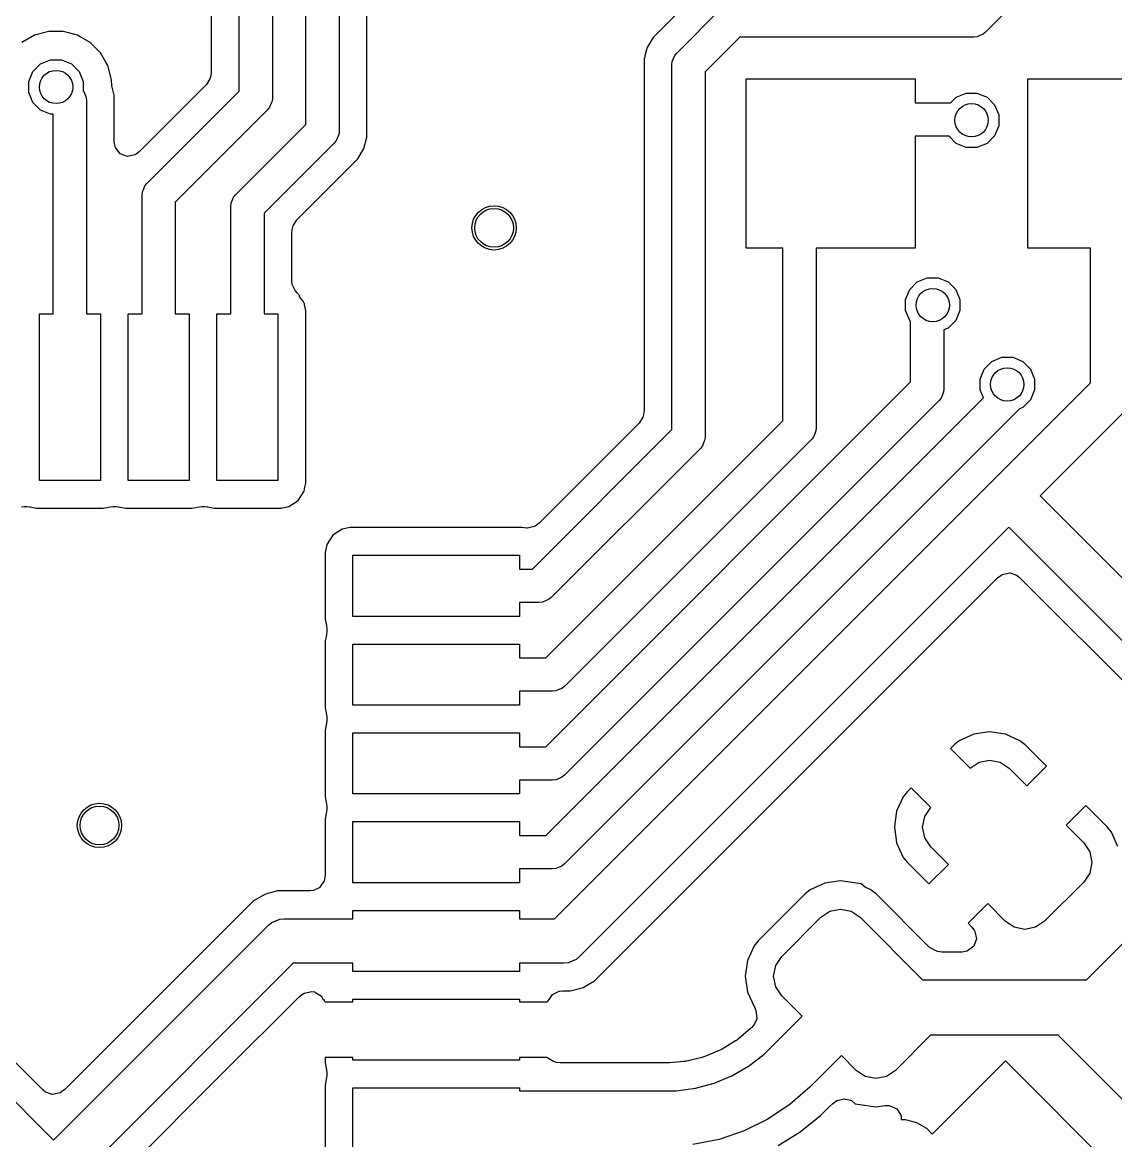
# Model space of a CAD drawing. Header units: inches. Extents: x 0.01 to 5.35, y 0.01 to 3.37.
# Drawn here: x 1.5702 to 1.958, y 1.639 to 2.0358 of the extents above; entities that cross this region are included whole.
import ezdxf

# ---------------------------------------------------------------- set-up
doc = ezdxf.new("R2010")
doc.units = ezdxf.units.IN
doc.header["$MEASUREMENT"] = 0
doc.layers.add('BLACK', color=250, linetype='CONTINUOUS')

msp = doc.modelspace()

# ---------------------------------------------------------------- linework, layer by layer
at = {"layer": 'BLACK', "linetype": 'CONTINUOUS'}
for p, q in [((1.64709, 2.01134), (1.64709, 2.2648)), ((1.6589, 2.26236), (1.6589, 2.0089)), ((1.67071, 1.99953), (1.67071, 2.25732)), ((1.68252, 2.25488), (1.68252, 1.99709)), ((1.69238, 1.99916), (1.69238, 2.08147)), ((1.63722, 2.07347), (1.63722, 2.01815)), ((1.93528, 2.05567), (1.91189, 2.03228)), ((1.8126, 2.04907), (1.79392, 2.03039)), ((1.80236, 2.02488), (1.81811, 2.04063)), ((1.57953, 2.03254), (1.57452, 2.0312)), ((1.58472, 2.03254), (1.57953, 2.03254)), ((1.58658, 2.03204), (1.58472, 2.03254)), ((1.58472, 2.03254), (1.58472, 2.03254)), ((1.58973, 2.0312), (1.58658, 2.03204)), ((1.58658, 2.03204), (1.58658, 2.03204)), ((1.911, 2.03155), (1.90986, 2.03107)), ((1.91189, 2.03228), (1.911, 2.03155)), ((1.57452, 2.0312), (1.57003, 2.0286)), ((1.57452, 2.0312), (1.57452, 2.0312)), ((1.59087, 2.03054), (1.58973, 2.0312)), ((1.59113, 2.03039), (1.59087, 2.03054)), ((1.59422, 2.0286), (1.59113, 2.03039)), ((1.59789, 2.02493), (1.59422, 2.0286)), ((1.79392, 2.03039), (1.79184, 2.02679)), ((1.79392, 2.03039), (1.79392, 2.03039)), ((1.79392, 2.03039), (1.79392, 2.03039)), ((1.82473, 2.03055), (1.81244, 2.01826)), ((1.90772, 2.03055), (1.82473, 2.03055)), ((1.90887, 2.03066), (1.90772, 2.03055)), ((1.90986, 2.03107), (1.90887, 2.03066)), ((1.5998, 2.02163), (1.59789, 2.02493)), ((1.79096, 2.02348), (1.79077, 2.02278)), ((1.79097, 2.02352), (1.79096, 2.02349)), ((1.79096, 2.02349), (1.79096, 2.02348)), ((1.79107, 2.02391), (1.79097, 2.02353)), ((1.79097, 2.02353), (1.79097, 2.02352)), ((1.79184, 2.02679), (1.79107, 2.02391)), ((1.79107, 2.02391), (1.79107, 2.02391)), ((1.79184, 2.02679), (1.79184, 2.02679)), ((1.79184, 2.02679), (1.79184, 2.02679)), ((1.80117, 2.0229), (1.80163, 2.02399)), ((1.80163, 2.02399), (1.80236, 2.02488)), ((1.57394, 2.0183), (1.57666, 2.02102)), ((1.57666, 2.02102), (1.58021, 2.02249)), ((1.58021, 2.02249), (1.58405, 2.02249)), ((1.58405, 2.02249), (1.58759, 2.02102)), ((1.58759, 2.02102), (1.59031, 2.0183)), ((1.60048, 2.02045), (1.5998, 2.02163)), ((1.60049, 2.02044), (1.60048, 2.02045)), ((1.60183, 2.01543), (1.60049, 2.02044)), ((1.79077, 2.02278), (1.79077, 1.89807)), ((1.80063, 2.02071), (1.80074, 2.02186)), ((1.80063, 1.89127), (1.80063, 2.02071)), ((1.80074, 2.02186), (1.80117, 2.0229)), ((1.57247, 2.01475), (1.57394, 2.0183)), ((1.59031, 2.0183), (1.59178, 2.01475)), ((1.60183, 2.01463), (1.60183, 2.01543)), ((1.60183, 2.01543), (1.60183, 2.01543)), ((1.63673, 2.01578), (1.6355, 2.01371)), ((1.63703, 2.01678), (1.63673, 2.01578)), ((1.63722, 2.01815), (1.63703, 2.01678)), ((1.81244, 2.01826), (1.81244, 1.88882)), ((1.82693, 1.95567), (1.82693, 2.01567)), ((1.82693, 2.01567), (1.88693, 2.01567)), ((1.88693, 2.01567), (1.88693, 2.00716)), ((1.92693, 1.95567), (1.92693, 2.01567)), ((1.92693, 2.01567), (1.97858, 2.01567)), ((1.57247, 2.01091), (1.57247, 2.01475)), ((1.59178, 2.01475), (1.59178, 2.01141)), ((1.59178, 2.01141), (1.59196, 2.01119)), ((1.60187, 2.01399), (1.60183, 2.01463)), ((1.60196, 2.01336), (1.60187, 2.01399)), ((1.60208, 2.01273), (1.60196, 2.01336)), ((1.60221, 2.01226), (1.60208, 2.01273)), ((1.60281, 2.00999), (1.60221, 2.01226)), ((1.60221, 2.01226), (1.60221, 2.01226)), ((1.6355, 2.01371), (1.61165, 1.98985)), ((1.57394, 2.00737), (1.57247, 2.01091)), ((1.59196, 2.01119), (1.59243, 2.01006)), ((1.59243, 2.01006), (1.59284, 2.00907)), ((1.59284, 2.00907), (1.59295, 2.00791)), ((1.59295, 2.00791), (1.59295, 1.93232)), ((1.60281, 2.00535), (1.60281, 2.00999)), ((1.60281, 2.00999), (1.60281, 2.00999)), ((1.61437, 1.97862), (1.64709, 2.01134)), ((1.65878, 2.00775), (1.65863, 2.00737)), ((1.6589, 2.0089), (1.65878, 2.00775)), ((1.89941, 2.00716), (1.90146, 2.00921)), ((1.90146, 2.00921), (1.90501, 2.01068)), ((1.90501, 2.01068), (1.90885, 2.01068)), ((1.90885, 2.01068), (1.9124, 2.00921)), ((1.9124, 2.00921), (1.91511, 2.00649)), ((1.57666, 2.00465), (1.57394, 2.00737)), ((1.58021, 2.00318), (1.57666, 2.00465)), ((1.60281, 1.99337), (1.60281, 2.00535)), ((1.60281, 2.00535), (1.60281, 2.00535)), ((1.65717, 2.00472), (1.62445, 1.972)), ((1.6579, 2.00562), (1.65717, 2.00472)), ((1.65863, 2.00737), (1.6579, 2.00562)), ((1.88693, 2.00716), (1.89941, 2.00716)), ((1.91511, 2.00649), (1.91658, 2.00294)), ((1.58114, 2.00318), (1.58021, 2.00318)), ((1.58114, 1.93232), (1.58114, 2.00318)), ((1.64586, 1.97469), (1.67071, 1.99953)), ((1.91658, 2.00294), (1.91658, 1.9991)), ((1.68241, 1.99593), (1.68206, 1.9951)), ((1.68252, 1.99709), (1.68241, 1.99593)), ((1.69238, 1.99501), (1.69238, 1.99916)), ((1.91511, 1.99556), (1.9124, 1.99284)), ((1.91658, 1.9991), (1.91511, 1.99556)), ((1.60312, 1.99167), (1.60281, 1.99337)), ((1.60316, 1.99155), (1.60312, 1.99167)), ((1.60323, 1.99138), (1.60316, 1.99155)), ((1.68079, 1.99291), (1.65594, 1.96807)), ((1.68152, 1.99381), (1.68079, 1.99291)), ((1.68206, 1.9951), (1.68152, 1.99381)), ((1.69131, 1.991), (1.69238, 1.99501)), ((1.89895, 1.99535), (1.88693, 1.99535)), ((1.88693, 1.99535), (1.88693, 1.95567)), ((1.90146, 1.99284), (1.89895, 1.99535)), ((1.90501, 1.99137), (1.90146, 1.99284)), ((1.9124, 1.99284), (1.90885, 1.99137)), ((1.60488, 1.98918), (1.60323, 1.99138)), ((1.60745, 1.98822), (1.60488, 1.98918)), ((1.61014, 1.9888), (1.60745, 1.98822)), ((1.61053, 1.98902), (1.61014, 1.9888)), ((1.61165, 1.98985), (1.61053, 1.98902)), ((1.68923, 1.9874), (1.69131, 1.991)), ((1.90885, 1.99137), (1.90501, 1.99137)), ((1.67821, 1.97638), (1.68923, 1.9874)), ((1.61275, 1.9756), (1.61323, 1.97675)), ((1.61323, 1.97675), (1.61363, 1.97773)), ((1.61363, 1.97773), (1.61437, 1.97862)), ((1.66753, 1.9657), (1.67821, 1.97638)), ((1.61264, 1.97445), (1.61275, 1.9756)), ((1.61264, 1.93232), (1.61264, 1.97445)), ((1.62445, 1.972), (1.62445, 1.93232)), ((1.64425, 1.97166), (1.64464, 1.9726)), ((1.64464, 1.9726), (1.64513, 1.97379)), ((1.64513, 1.97379), (1.64586, 1.97469)), ((1.64413, 1.97051), (1.64425, 1.97166)), ((1.64413, 1.93232), (1.64413, 1.97051)), ((1.65594, 1.96807), (1.65594, 1.93232)), ((1.6663, 1.96363), (1.66753, 1.9657)), ((1.66581, 1.96126), (1.666, 1.96263)), ((1.66581, 1.94399), (1.66581, 1.96126)), ((1.666, 1.96263), (1.66601, 1.96265)), ((1.66601, 1.96265), (1.6663, 1.96363)), ((1.84, 1.95567), (1.82693, 1.95567)), ((1.84, 1.89441), (1.84, 1.95567)), ((1.88693, 1.95567), (1.85181, 1.95567)), ((1.85181, 1.95567), (1.85181, 1.89197)), ((1.94906, 1.95567), (1.92693, 1.95567)), ((1.94906, 1.90783), (1.94906, 1.95567)), ((1.66591, 1.943), (1.66581, 1.94399)), ((1.88768, 1.94366), (1.89123, 1.94513)), ((1.89123, 1.94513), (1.89507, 1.94513)), ((1.89507, 1.94513), (1.89862, 1.94366)), ((1.66596, 1.94274), (1.66591, 1.943)), ((1.667, 1.94061), (1.66596, 1.94274)), ((1.66767, 1.9398), (1.667, 1.94061)), ((1.8835, 1.9374), (1.88497, 1.94095)), ((1.88497, 1.94095), (1.88768, 1.94366)), ((1.89862, 1.94366), (1.90133, 1.94095)), ((1.90133, 1.94095), (1.9028, 1.9374)), ((1.66788, 1.93955), (1.66767, 1.9398)), ((1.66805, 1.93935), (1.66788, 1.93955)), ((1.66814, 1.93923), (1.66805, 1.93935)), ((1.66847, 1.93884), (1.66814, 1.93923)), ((1.66856, 1.93856), (1.66847, 1.93884)), ((1.66989, 1.93657), (1.66856, 1.93856)), ((1.67004, 1.93638), (1.66989, 1.93657)), ((1.67017, 1.93618), (1.67004, 1.93638)), ((1.67004, 1.93638), (1.67004, 1.93638)), ((1.67023, 1.93594), (1.67017, 1.93618)), ((1.8835, 1.93356), (1.8835, 1.9374)), ((1.9028, 1.9374), (1.9028, 1.93356)), ((1.57622, 1.87327), (1.57622, 1.93232)), ((1.57622, 1.93232), (1.58114, 1.93232)), ((1.59295, 1.93232), (1.59787, 1.93232)), ((1.59787, 1.93232), (1.59787, 1.87327)), ((1.60772, 1.87327), (1.60772, 1.93232)), ((1.60772, 1.93232), (1.61264, 1.93232)), ((1.62445, 1.93232), (1.62937, 1.93232)), ((1.62937, 1.93232), (1.62937, 1.87327)), ((1.63921, 1.87327), (1.63921, 1.93232)), ((1.63921, 1.93232), (1.64413, 1.93232)), ((1.65594, 1.93232), (1.66087, 1.93232)), ((1.66087, 1.93232), (1.66087, 1.87327)), ((1.67025, 1.9357), (1.67023, 1.93594)), ((1.67023, 1.93594), (1.67023, 1.93594)), ((1.67071, 1.93338), (1.67025, 1.9357)), ((1.67073, 1.9333), (1.67071, 1.93338)), ((1.67073, 1.93329), (1.67073, 1.9333)), ((1.67073, 1.8723), (1.67073, 1.93329)), ((1.67073, 1.93329), (1.67073, 1.93329)), ((1.88497, 1.93001), (1.8835, 1.93356)), ((1.9028, 1.93356), (1.90133, 1.93001)), ((1.88531, 1.92967), (1.88497, 1.93001)), ((1.88531, 1.90823), (1.88531, 1.92967)), ((1.90133, 1.93001), (1.89862, 1.9273)), ((1.89862, 1.9273), (1.89712, 1.92668)), ((1.89712, 1.92668), (1.89712, 1.90578)), ((1.91413, 1.9155), (1.91768, 1.91697)), ((1.91768, 1.91697), (1.92152, 1.91697)), ((1.92152, 1.91697), (1.92507, 1.9155)), ((1.90995, 1.90923), (1.91141, 1.91278)), ((1.91141, 1.91278), (1.91413, 1.9155)), ((1.92507, 1.9155), (1.92778, 1.91278)), ((1.92778, 1.91278), (1.92925, 1.90923)), ((1.90995, 1.90539), (1.90995, 1.90923)), ((1.92925, 1.90923), (1.92925, 1.90539)), ((1.75586, 1.77878), (1.88531, 1.90823)), ((1.75898, 1.71776), (1.94906, 1.90783)), ((1.89701, 1.90463), (1.89673, 1.90395)), ((1.89712, 1.90578), (1.89701, 1.90463)), ((1.91112, 1.90255), (1.90995, 1.90539)), ((1.92925, 1.90539), (1.92778, 1.90185)), ((1.75586, 1.74728), (1.91112, 1.90255)), ((1.89539, 1.90161), (1.76248, 1.7687)), ((1.89613, 1.9025), (1.89539, 1.90161)), ((1.89673, 1.90395), (1.89613, 1.9025)), ((1.92778, 1.90185), (1.92507, 1.89913)), ((1.92377, 1.89849), (1.76248, 1.7372)), ((1.79057, 1.8967), (1.79028, 1.89571)), ((1.79077, 1.89807), (1.79057, 1.8967)), ((1.9239, 1.89865), (1.92377, 1.89849)), ((1.92507, 1.89913), (1.9239, 1.89865)), ((1.9625, 1.899), (1.93125, 1.86776)), ((1.78905, 1.89363), (1.75357, 1.85815)), ((1.75586, 1.81028), (1.84, 1.89441)), ((1.79028, 1.89571), (1.78905, 1.89363)), ((1.75114, 1.84177), (1.80063, 1.89127)), ((1.81244, 1.88882), (1.81233, 1.88767)), ((1.85082, 1.88869), (1.85008, 1.88779)), ((1.85141, 1.89012), (1.85082, 1.88869)), ((1.8517, 1.89082), (1.85141, 1.89012)), ((1.85181, 1.89197), (1.8517, 1.89082)), ((1.81071, 1.88464), (1.75776, 1.83169)), ((1.85008, 1.88779), (1.76248, 1.80019)), ((1.81145, 1.88554), (1.81071, 1.88464)), ((1.81211, 1.88713), (1.81145, 1.88554)), ((1.81233, 1.88767), (1.81211, 1.88713)), ((1.59787, 1.87327), (1.57622, 1.87327)), ((1.62937, 1.87327), (1.60772, 1.87327)), ((1.66087, 1.87327), (1.63921, 1.87327)), ((1.66798, 1.86616), (1.67016, 1.86942)), ((1.67016, 1.86942), (1.67045, 1.87088)), ((1.67016, 1.86942), (1.67016, 1.86942)), ((1.67016, 1.86942), (1.67016, 1.86942)), ((1.67016, 1.86942), (1.67016, 1.86942)), ((1.67045, 1.87088), (1.67073, 1.8723)), ((1.66471, 1.86398), (1.66798, 1.86616)), ((1.93125, 1.86776), (2.12869, 1.67031)), ((1.56988, 1.86391), (1.57083, 1.864)), ((1.57083, 1.864), (1.57177, 1.864)), ((1.57177, 1.864), (1.57272, 1.86391)), ((1.57272, 1.86391), (1.57298, 1.86386)), ((1.57298, 1.86386), (1.57525, 1.86341)), ((1.57525, 1.86341), (1.59885, 1.86341)), ((1.59885, 1.86341), (1.60137, 1.86391)), ((1.59885, 1.86341), (1.59885, 1.86341)), ((1.60137, 1.86391), (1.60232, 1.864)), ((1.60232, 1.864), (1.60327, 1.864)), ((1.60327, 1.864), (1.60422, 1.86391)), ((1.60422, 1.86391), (1.60447, 1.86386)), ((1.60447, 1.86386), (1.60674, 1.86341)), ((1.60674, 1.86341), (1.63034, 1.86341)), ((1.63034, 1.86341), (1.63287, 1.86391)), ((1.63034, 1.86341), (1.63034, 1.86341)), ((1.63287, 1.86391), (1.63382, 1.864)), ((1.63382, 1.864), (1.63476, 1.864)), ((1.63476, 1.864), (1.63572, 1.86391)), ((1.63572, 1.86391), (1.63597, 1.86386)), ((1.63597, 1.86386), (1.63824, 1.86341)), ((1.63824, 1.86341), (1.66184, 1.86341)), ((1.66184, 1.86341), (1.662, 1.86341)), ((1.662, 1.86341), (1.66231, 1.8635)), ((1.66231, 1.8635), (1.66471, 1.86398)), ((1.75173, 1.85692), (1.74943, 1.85632)), ((1.75245, 1.85732), (1.75173, 1.85692)), ((1.75357, 1.85815), (1.75245, 1.85732)), ((1.68033, 1.8538), (1.67815, 1.85054)), ((1.68359, 1.85598), (1.68033, 1.8538)), ((1.68647, 1.85656), (1.68359, 1.85598)), ((1.68359, 1.85598), (1.68359, 1.85598)), ((1.68359, 1.85598), (1.68359, 1.85598)), ((1.74747, 1.85656), (1.68647, 1.85656)), ((1.68647, 1.85656), (1.68647, 1.85656)), ((1.68647, 1.85656), (1.68647, 1.85656)), ((1.74817, 1.85641), (1.74747, 1.85656)), ((1.74747, 1.85656), (1.74747, 1.85656)), ((1.74917, 1.85632), (1.74817, 1.85641)), ((1.74943, 1.85632), (1.74917, 1.85632)), ((1.92012, 1.85662), (1.76781, 1.70431)), ((2.11987, 1.65687), (1.92012, 1.85662)), ((1.67815, 1.85054), (1.67758, 1.84766)), ((1.67815, 1.85054), (1.67815, 1.85054)), ((1.67815, 1.85054), (1.67815, 1.85054)), ((1.67758, 1.84766), (1.67758, 1.84766)), ((1.67758, 1.84766), (1.67758, 1.82407)), ((1.68744, 1.82504), (1.68744, 1.84669)), ((1.68744, 1.84669), (1.7465, 1.84669)), ((1.7465, 1.84669), (1.7465, 1.84177)), ((1.7465, 1.84177), (1.75114, 1.84177)), ((1.85555, 1.77811), (1.91617, 1.83872)), ((1.91617, 1.83872), (1.91728, 1.83956)), ((1.91728, 1.83956), (1.91782, 1.83985)), ((1.91782, 1.83985), (1.92051, 1.84044)), ((1.92051, 1.84044), (1.92058, 1.84043)), ((1.92058, 1.84043), (1.92287, 1.83967)), ((1.92287, 1.83967), (1.92313, 1.8395)), ((1.92313, 1.8395), (1.92394, 1.83885)), ((1.92394, 1.83885), (2.11454, 1.64825)), ((1.75358, 1.82996), (1.7465, 1.82996)), ((1.7465, 1.82996), (1.7465, 1.82504)), ((1.75473, 1.83007), (1.75358, 1.82996)), ((1.75577, 1.8305), (1.75473, 1.83007)), ((1.75686, 1.83096), (1.75577, 1.8305)), ((1.75776, 1.83169), (1.75686, 1.83096)), ((1.7465, 1.82504), (1.68744, 1.82504)), ((1.67758, 1.82407), (1.67804, 1.82175)), ((1.67804, 1.82175), (1.67808, 1.82154)), ((1.67808, 1.82154), (1.67817, 1.82059)), ((1.67803, 1.81843), (1.67768, 1.81667)), ((1.67808, 1.81869), (1.67803, 1.81843)), ((1.67817, 1.81965), (1.67808, 1.81869)), ((1.67817, 1.82059), (1.67817, 1.81965)), ((1.67763, 1.81644), (1.67758, 1.81617)), ((1.67758, 1.81617), (1.67758, 1.79257)), ((1.67768, 1.81667), (1.67763, 1.81644)), ((1.68744, 1.79354), (1.68744, 1.8152)), ((1.68744, 1.8152), (1.7465, 1.8152)), ((1.7465, 1.8152), (1.7465, 1.81028)), ((1.7465, 1.81028), (1.75586, 1.81028)), ((1.75831, 1.79846), (1.7465, 1.79846)), ((1.7465, 1.79846), (1.7465, 1.79354)), ((1.75946, 1.79858), (1.75831, 1.79846)), ((1.76056, 1.79903), (1.75946, 1.79858)), ((1.76159, 1.79946), (1.76056, 1.79903)), ((1.76248, 1.80019), (1.76159, 1.79946)), ((1.7465, 1.79354), (1.68744, 1.79354)), ((1.67758, 1.79257), (1.67767, 1.79211)), ((1.67767, 1.79211), (1.67781, 1.79139)), ((1.67781, 1.79139), (1.67807, 1.79009)), ((1.67807, 1.79009), (1.67808, 1.79005)), ((1.67808, 1.79005), (1.67817, 1.78909)), ((1.67808, 1.7872), (1.67758, 1.78467)), ((1.67817, 1.78815), (1.67808, 1.7872)), ((1.67817, 1.78909), (1.67817, 1.78815)), ((1.67758, 1.78467), (1.67758, 1.78467)), ((1.67758, 1.78467), (1.67758, 1.76108)), ((1.68744, 1.76205), (1.68744, 1.7837)), ((1.68744, 1.7837), (1.7465, 1.7837)), ((1.7465, 1.7837), (1.7465, 1.77878)), ((1.90773, 1.78327), (1.90258, 1.78092)), ((1.91333, 1.78408), (1.90773, 1.78327)), ((1.90773, 1.78327), (1.90773, 1.78327)), ((1.91894, 1.78327), (1.91333, 1.78408)), ((1.92408, 1.78092), (1.91894, 1.78327)), ((1.91894, 1.78327), (1.91894, 1.78327)), ((1.7465, 1.77878), (1.75586, 1.77878)), ((1.82771, 1.75027), (1.85555, 1.77811)), ((1.90074, 1.77944), (1.89941, 1.77811)), ((1.89941, 1.77811), (1.90637, 1.77115)), ((1.89941, 1.77811), (1.89941, 1.77811)), ((1.90258, 1.78092), (1.90074, 1.77944)), ((1.92592, 1.77944), (1.92408, 1.78092)), ((1.92408, 1.78092), (1.92408, 1.78092)), ((1.92408, 1.78092), (1.92408, 1.78092)), ((1.93352, 1.77184), (1.92592, 1.77944)), ((1.92592, 1.77944), (1.92592, 1.77944)), ((1.92592, 1.77944), (1.92592, 1.77944)), ((1.90957, 1.77328), (1.91333, 1.77403)), ((1.91333, 1.77403), (1.9171, 1.77328)), ((1.90637, 1.77115), (1.90957, 1.77328)), ((1.9171, 1.77328), (1.92029, 1.77115)), ((1.92029, 1.77115), (1.92656, 1.76489)), ((1.92656, 1.76489), (1.93352, 1.77184)), ((1.93352, 1.77184), (1.93352, 1.77184)), ((1.75831, 1.76697), (1.7465, 1.76697)), ((1.7465, 1.76697), (1.7465, 1.76205)), ((1.75946, 1.76708), (1.75831, 1.76697)), ((1.76034, 1.76745), (1.75946, 1.76708)), ((1.76159, 1.76796), (1.76034, 1.76745)), ((1.76248, 1.7687), (1.76159, 1.76796)), ((1.7465, 1.76205), (1.68744, 1.76205)), ((1.88416, 1.76286), (1.88268, 1.76102)), ((1.88549, 1.76419), (1.88416, 1.76286)), ((1.89245, 1.75723), (1.88549, 1.76419)), ((1.88549, 1.76419), (1.88549, 1.76419)), ((1.67758, 1.76108), (1.67798, 1.75903)), ((1.67798, 1.75903), (1.67808, 1.75855)), ((1.67808, 1.75855), (1.67817, 1.7576)), ((1.67817, 1.7576), (1.67817, 1.75665)), ((1.88268, 1.76102), (1.88033, 1.75587)), ((1.94744, 1.75793), (1.94048, 1.75097)), ((1.95503, 1.75033), (1.94744, 1.75793)), ((1.57745, 1.65703), (1.48073, 1.75376)), ((1.67808, 1.7557), (1.67758, 1.75318)), ((1.67817, 1.75665), (1.67808, 1.7557)), ((1.88033, 1.75587), (1.87956, 1.75051)), ((1.88033, 1.75587), (1.88033, 1.75587)), ((1.88957, 1.75027), (1.89032, 1.75404)), ((1.89032, 1.75404), (1.89245, 1.75723)), ((1.46894, 1.7516), (1.58128, 1.63926)), ((1.67758, 1.75318), (1.67758, 1.7332)), ((1.68744, 1.73055), (1.68744, 1.7522)), ((1.68744, 1.7522), (1.7465, 1.7522)), ((1.7465, 1.7522), (1.7465, 1.74728)), ((1.77313, 1.69569), (1.82771, 1.75027)), ((1.87956, 1.75051), (1.87953, 1.75027)), ((1.87953, 1.75027), (1.88031, 1.74483)), ((1.89032, 1.7465), (1.88957, 1.75027)), ((1.94048, 1.75097), (1.94674, 1.7447)), ((1.95651, 1.74849), (1.95503, 1.75033)), ((1.95503, 1.75033), (1.95503, 1.75033)), ((1.95503, 1.75033), (1.95503, 1.75033)), ((1.7465, 1.74728), (1.75586, 1.74728)), ((1.89245, 1.74331), (1.89032, 1.7465)), ((1.95886, 1.74335), (1.95651, 1.74849)), ((1.88031, 1.74483), (1.88033, 1.74467)), ((1.88033, 1.74467), (1.88033, 1.74467)), ((1.88033, 1.74467), (1.88033, 1.74467)), ((1.88033, 1.74467), (1.88268, 1.73952)), ((1.89872, 1.73705), (1.89245, 1.74331)), ((1.94674, 1.7447), (1.94887, 1.74151)), ((1.88268, 1.73952), (1.88268, 1.73952)), ((1.88268, 1.73952), (1.88268, 1.73952)), ((1.88268, 1.73952), (1.88416, 1.73768)), ((1.88416, 1.73768), (1.88416, 1.73768)), ((1.88416, 1.73768), (1.88416, 1.73768)), ((1.88416, 1.73768), (1.89176, 1.73009)), ((1.94887, 1.74151), (1.94962, 1.73774)), ((1.94962, 1.73774), (1.94887, 1.73398)), ((1.75831, 1.73547), (1.7465, 1.73547)), ((1.7465, 1.73547), (1.7465, 1.73055)), ((1.75946, 1.73559), (1.75831, 1.73547)), ((1.76057, 1.73605), (1.75946, 1.73559)), ((1.76159, 1.73647), (1.76057, 1.73605)), ((1.76248, 1.7372), (1.76159, 1.73647)), ((1.89176, 1.73009), (1.89872, 1.73705)), ((1.94887, 1.73398), (1.94674, 1.73078)), ((1.67721, 1.73124), (1.67572, 1.72892)), ((1.67734, 1.73168), (1.67721, 1.73124)), ((1.67738, 1.73183), (1.67734, 1.73168)), ((1.67758, 1.7332), (1.67738, 1.73183)), ((1.7465, 1.73055), (1.68744, 1.73055)), ((1.85483, 1.7304), (1.84968, 1.72804)), ((1.86044, 1.7312), (1.85483, 1.7304)), ((1.85483, 1.7304), (1.85483, 1.7304)), ((1.8678, 1.73015), (1.86044, 1.7312)), ((1.86913, 1.72899), (1.8678, 1.73015)), ((1.89176, 1.73009), (1.89176, 1.73009)), ((1.89176, 1.73009), (1.89176, 1.73009)), ((1.94674, 1.73078), (1.93282, 1.71686)), ((1.65619, 1.72641), (1.65214, 1.72407)), ((1.65728, 1.7267), (1.65619, 1.72641)), ((1.65619, 1.72641), (1.65619, 1.72641)), ((1.65619, 1.72641), (1.65619, 1.72641)), ((1.6607, 1.72762), (1.65728, 1.7267)), ((1.67217, 1.72762), (1.6607, 1.72762)), ((1.67321, 1.72773), (1.67217, 1.72762)), ((1.67351, 1.72779), (1.67321, 1.72773)), ((1.67567, 1.72888), (1.67351, 1.72779)), ((1.67572, 1.72892), (1.67567, 1.72888)), ((1.84784, 1.72656), (1.83125, 1.70998)), ((1.84968, 1.72804), (1.84784, 1.72656)), ((1.84968, 1.72804), (1.84968, 1.72804)), ((1.84968, 1.72804), (1.84968, 1.72804)), ((1.84968, 1.72804), (1.84968, 1.72804)), ((1.84968, 1.72804), (1.84968, 1.72804)), ((1.84968, 1.72804), (1.84968, 1.72804)), ((1.87098, 1.72814), (1.86913, 1.72899)), ((1.87109, 1.72809), (1.87098, 1.72814)), ((1.87111, 1.72808), (1.87109, 1.72809)), ((1.87109, 1.72809), (1.87109, 1.72809)), ((1.8712, 1.72804), (1.87111, 1.72808)), ((1.87179, 1.72757), (1.8712, 1.72804)), ((1.8712, 1.72804), (1.8712, 1.72804)), ((1.8712, 1.72804), (1.8712, 1.72804)), ((1.87304, 1.72656), (1.87179, 1.72757)), ((1.89191, 1.70769), (1.87304, 1.72656)), ((1.87304, 1.72656), (1.87304, 1.72656)), ((1.65214, 1.72407), (1.58522, 1.65716)), ((1.65214, 1.72407), (1.65214, 1.72407)), ((1.65214, 1.72407), (1.65214, 1.72407)), ((1.91264, 1.72313), (1.90568, 1.71617)), ((1.9189, 1.71686), (1.91264, 1.72313)), ((1.68744, 1.71776), (1.68744, 1.72071)), ((1.68744, 1.72071), (1.7465, 1.72071)), ((1.7465, 1.72071), (1.7465, 1.71776)), ((1.83956, 1.70434), (1.85348, 1.71826)), ((1.85348, 1.71826), (1.85667, 1.72039)), ((1.85667, 1.72039), (1.86044, 1.72114)), ((1.86044, 1.72114), (1.86421, 1.72039)), ((1.86421, 1.72039), (1.8674, 1.71826)), ((1.8674, 1.71826), (1.88955, 1.6961)), ((1.58128, 1.63926), (1.65746, 1.71545)), ((1.65746, 1.71545), (1.65866, 1.71643)), ((1.65866, 1.71643), (1.6615, 1.7176)), ((1.6615, 1.7176), (1.66303, 1.71776)), ((1.66303, 1.71776), (1.68744, 1.71776)), ((1.7465, 1.71776), (1.75898, 1.71776)), ((1.90568, 1.71617), (1.90705, 1.71479)), ((1.90705, 1.71479), (1.90788, 1.71368)), ((1.92209, 1.71473), (1.9189, 1.71686)), ((1.92586, 1.71398), (1.92209, 1.71473)), ((1.92963, 1.71473), (1.92586, 1.71398)), ((1.93282, 1.71686), (1.92963, 1.71473)), ((1.94768, 1.6961), (1.96624, 1.71466)), ((1.83125, 1.70998), (1.82977, 1.70814)), ((1.90868, 1.7106), (1.90772, 1.70803)), ((1.90788, 1.71368), (1.9081, 1.71329)), ((1.9081, 1.71329), (1.90868, 1.7106)), ((1.82977, 1.70814), (1.82742, 1.70298)), ((1.82977, 1.70814), (1.82977, 1.70814)), ((1.89399, 1.70645), (1.89191, 1.70769)), ((1.89499, 1.70616), (1.89399, 1.70645)), ((1.89636, 1.70596), (1.89499, 1.70616)), ((1.90353, 1.70596), (1.89636, 1.70596)), ((1.90523, 1.70627), (1.90353, 1.70596)), ((1.90552, 1.70638), (1.90523, 1.70627)), ((1.90772, 1.70803), (1.90552, 1.70638)), ((1.90552, 1.70638), (1.90552, 1.70638)), ((1.66629, 1.70201), (1.50043, 1.53615)), ((1.68744, 1.70201), (1.66629, 1.70201)), ((1.68744, 1.69906), (1.68744, 1.70201)), ((1.76224, 1.70201), (1.7465, 1.70201)), ((1.7465, 1.70201), (1.7465, 1.69906)), ((1.76378, 1.70216), (1.76224, 1.70201)), ((1.76662, 1.70333), (1.76378, 1.70216)), ((1.76781, 1.70431), (1.76662, 1.70333)), ((1.82742, 1.70298), (1.82661, 1.69738)), ((1.83743, 1.70114), (1.83956, 1.70434)), ((1.7465, 1.69906), (1.68744, 1.69906)), ((1.83668, 1.69738), (1.83743, 1.70114)), ((1.76909, 1.69335), (1.77313, 1.69569)), ((1.82661, 1.69738), (1.82742, 1.69177)), ((1.83743, 1.69361), (1.83668, 1.69738)), ((1.88955, 1.6961), (1.94768, 1.6961)), ((1.64061, 1.66238), (1.66845, 1.69022)), ((1.66845, 1.69022), (1.66956, 1.69105)), ((1.66956, 1.69105), (1.67019, 1.6914)), ((1.67019, 1.6914), (1.67288, 1.69198)), ((1.67288, 1.69198), (1.67391, 1.69179)), ((1.67391, 1.69179), (1.67393, 1.69179)), ((1.67393, 1.69179), (1.67398, 1.69177)), ((1.67398, 1.69177), (1.67629, 1.69029)), ((1.67629, 1.69029), (1.67634, 1.69023)), ((1.67634, 1.69023), (1.67692, 1.68907)), ((1.7571, 1.68913), (1.7582, 1.69084)), ((1.7582, 1.69084), (1.75825, 1.69089)), ((1.75825, 1.69089), (1.76041, 1.69197)), ((1.76041, 1.69197), (1.76071, 1.69203)), ((1.76071, 1.69203), (1.76175, 1.69215)), ((1.76175, 1.69215), (1.76458, 1.69215)), ((1.76458, 1.69215), (1.76826, 1.69313)), ((1.76458, 1.69215), (1.76458, 1.69215)), ((1.76826, 1.69313), (1.76909, 1.69335)), ((1.82742, 1.69177), (1.82742, 1.69177)), ((1.82742, 1.69177), (1.82988, 1.68637)), ((1.83956, 1.69042), (1.83743, 1.69361)), ((1.84681, 1.68317), (1.83956, 1.69042)), ((1.67692, 1.68907), (1.67699, 1.68911)), ((1.67699, 1.68911), (1.67733, 1.6885)), ((1.67733, 1.6885), (1.6776, 1.68823)), ((1.6776, 1.68823), (1.6776, 1.68823)), ((1.6776, 1.68823), (1.68744, 1.68823)), ((1.68744, 1.68823), (1.68744, 1.68921)), ((1.68744, 1.68921), (1.7465, 1.68921)), ((1.7465, 1.68921), (1.7465, 1.68823)), ((1.7465, 1.68823), (1.75634, 1.68823)), ((1.75634, 1.68823), (1.75674, 1.68863)), ((1.75634, 1.68823), (1.75634, 1.68823)), ((1.75674, 1.68863), (1.75705, 1.68916)), ((1.75674, 1.68863), (1.75674, 1.68863)), ((1.75705, 1.68916), (1.7571, 1.68913)), ((1.82988, 1.68637), (1.83017, 1.68584)), ((1.8307, 1.68225), (1.82985, 1.68026)), ((1.83017, 1.68584), (1.83044, 1.68519)), ((1.83044, 1.68519), (1.83073, 1.68246)), ((1.83073, 1.68246), (1.8307, 1.68225)), ((1.83073, 1.68246), (1.83073, 1.68246)), ((1.83569, 1.67205), (1.84681, 1.68317)), ((1.8285, 1.67884), (1.82409, 1.67507)), ((1.82864, 1.67897), (1.8285, 1.67884)), ((1.82878, 1.6791), (1.82864, 1.67897)), ((1.82892, 1.67923), (1.82878, 1.6791)), ((1.82931, 1.67962), (1.82892, 1.67923)), ((1.82982, 1.68021), (1.82931, 1.67962)), ((1.82985, 1.68026), (1.82982, 1.68021)), ((1.82316, 1.6744), (1.81847, 1.67152)), ((1.82348, 1.67461), (1.82316, 1.6744)), ((1.82379, 1.67484), (1.82348, 1.67461)), ((1.82409, 1.67507), (1.82379, 1.67484)), ((1.89237, 1.67642), (1.87993, 1.66397)), ((1.93766, 1.67642), (1.89237, 1.67642)), ((1.9718, 1.64228), (1.93766, 1.67642)), ((1.81744, 1.671), (1.81235, 1.66889)), ((1.81779, 1.67116), (1.81744, 1.671)), ((1.81799, 1.67126), (1.81779, 1.67116)), ((1.81813, 1.67133), (1.81799, 1.67126)), ((1.81847, 1.67152), (1.81813, 1.67133)), ((1.83327, 1.66963), (1.83569, 1.67205)), ((1.68744, 1.66854), (1.6776, 1.66854)), ((1.6776, 1.66854), (1.6776, 1.66659)), ((1.6776, 1.66659), (1.67809, 1.66411)), ((1.68744, 1.66756), (1.68744, 1.66854)), ((1.7465, 1.66756), (1.68744, 1.66756)), ((1.75634, 1.66854), (1.7465, 1.66854)), ((1.7465, 1.66854), (1.7465, 1.66756)), ((1.75657, 1.66832), (1.75634, 1.66854)), ((1.75864, 1.66708), (1.75657, 1.66832)), ((1.75964, 1.66679), (1.75864, 1.66708)), ((1.76101, 1.66659), (1.75964, 1.66679)), ((1.79842, 1.66659), (1.76101, 1.66659)), ((1.79861, 1.6666), (1.79842, 1.66659)), ((1.7988, 1.66661), (1.79861, 1.6666)), ((1.79899, 1.66662), (1.7988, 1.66661)), ((1.79991, 1.66669), (1.79899, 1.66662)), ((1.80477, 1.66707), (1.79991, 1.66669)), ((1.79991, 1.66669), (1.79991, 1.66669)), ((1.80515, 1.66712), (1.80477, 1.66707)), ((1.80553, 1.66718), (1.80515, 1.66712)), ((1.80591, 1.66725), (1.80553, 1.66718)), ((1.81126, 1.66854), (1.80591, 1.66725)), ((1.81163, 1.66864), (1.81126, 1.66854)), ((1.81199, 1.66876), (1.81163, 1.66864)), ((1.81235, 1.66889), (1.81199, 1.66876)), ((1.82783, 1.66545), (1.83327, 1.66963)), ((1.86073, 1.66925), (1.84961, 1.65813)), ((1.86601, 1.66397), (1.86073, 1.66925)), ((1.89297, 1.64139), (1.91891, 1.66733)), ((1.91891, 1.66733), (1.95788, 1.62836)), ((1.51202, 1.53378), (1.64061, 1.66238)), ((1.67809, 1.66411), (1.67819, 1.66316)), ((1.67819, 1.66316), (1.67819, 1.66297)), ((1.67819, 1.66297), (1.67822, 1.66246)), ((1.67822, 1.66246), (1.67821, 1.66217)), ((1.82189, 1.66203), (1.82783, 1.66545)), ((1.8692, 1.66184), (1.86601, 1.66397)), ((1.87993, 1.66397), (1.87673, 1.66184)), ((1.67813, 1.66145), (1.67758, 1.65869)), ((1.67758, 1.65869), (1.67758, 1.63509)), ((1.67814, 1.66154), (1.67813, 1.66148)), ((1.67813, 1.66148), (1.67813, 1.66145)), ((1.67821, 1.66217), (1.67814, 1.66154)), ((1.80893, 1.65763), (1.81556, 1.6594)), ((1.81556, 1.6594), (1.82189, 1.66203)), ((1.87297, 1.66109), (1.8692, 1.66184)), ((1.87673, 1.66184), (1.87297, 1.66109)), ((1.57826, 1.65638), (1.57745, 1.65703)), ((1.57852, 1.65621), (1.57826, 1.65638)), ((1.58081, 1.65545), (1.57852, 1.65621)), ((1.58088, 1.65544), (1.58081, 1.65545)), ((1.58357, 1.65603), (1.58088, 1.65544)), ((1.58411, 1.65632), (1.58357, 1.65603)), ((1.58522, 1.65716), (1.58411, 1.65632)), ((1.68744, 1.63606), (1.68744, 1.65772)), ((1.68744, 1.65772), (1.7465, 1.65772)), ((1.7465, 1.65772), (1.7465, 1.65673)), ((1.7465, 1.65673), (1.79871, 1.65673)), ((1.79871, 1.65673), (1.80213, 1.65673)), ((1.80213, 1.65673), (1.80893, 1.65763)), ((1.84961, 1.65813), (1.84253, 1.65192)), ((1.84253, 1.65192), (1.8347, 1.64669)), ((1.85333, 1.64791), (1.85658, 1.65116)), ((1.85658, 1.65116), (1.85753, 1.6521)), ((1.85753, 1.6521), (1.85864, 1.65294)), ((1.85864, 1.65294), (1.85918, 1.65323)), ((1.85918, 1.65323), (1.86187, 1.65382)), ((1.86187, 1.65382), (1.86215, 1.65379)), ((1.86215, 1.65379), (1.86234, 1.65378)), ((1.86234, 1.65378), (1.86402, 1.65335)), ((1.86402, 1.65335), (1.86427, 1.65324)), ((1.86427, 1.65324), (1.86561, 1.65208)), ((1.86561, 1.65208), (1.86736, 1.65183)), ((1.86736, 1.65183), (1.86736, 1.65183)), ((1.86736, 1.65183), (1.86736, 1.65183)), ((1.86736, 1.65183), (1.86807, 1.65173)), ((1.86807, 1.65173), (1.87297, 1.65102)), ((1.87297, 1.65102), (1.8761, 1.65147)), ((1.8761, 1.65147), (1.87749, 1.65147)), ((1.87749, 1.65147), (1.87781, 1.65143)), ((1.87781, 1.65143), (1.87793, 1.65141)), ((1.87793, 1.65141), (1.88044, 1.65027)), ((1.8347, 1.64669), (1.82626, 1.64253)), ((1.84615, 1.64218), (1.85333, 1.64791)), ((1.88044, 1.65027), (1.88166, 1.64836)), ((1.88166, 1.64836), (1.88173, 1.64827)), ((1.88173, 1.64827), (1.88173, 1.64825)), ((1.88173, 1.64825), (1.88192, 1.64795)), ((1.88192, 1.64795), (1.88192, 1.64656)), ((1.88192, 1.64656), (1.88339, 1.64656)), ((1.88339, 1.64656), (1.88737, 1.64549)), ((1.82626, 1.64253), (1.81734, 1.6395)), ((1.88737, 1.64549), (1.89093, 1.64344)), ((1.89093, 1.64344), (1.89297, 1.64139)), ((1.81734, 1.6395), (1.8081, 1.63766)), ((1.83836, 1.63729), (1.84615, 1.64218))]:
    msp.add_line(p, q, dxfattribs=at)
at = {"layer": 'BLACK'}
for centre, radius in [((1.58213, 2.01283), 0.00591), ((1.90693, 2.00102), 0.00591), ((1.73754, 1.96286), 0.00787), ((1.89315, 1.93548), 0.00591), ((1.9196, 1.90731), 0.00591), ((1.59754, 1.75086), 0.00787)]:
    msp.add_circle(centre, radius, dxfattribs=at)
at = {"layer": 'WHITE'}
for centre, radius in [((1.58213, 2.01283), 0.00591), ((1.90693, 2.00102), 0.00591), ((1.73754, 1.96286), 0.00689), ((1.89315, 1.93548), 0.00591), ((1.9196, 1.90731), 0.00591), ((1.59754, 1.75086), 0.00689)]:
    msp.add_circle(centre, radius, dxfattribs=at)

doc.saveas('drawing.dxf')
